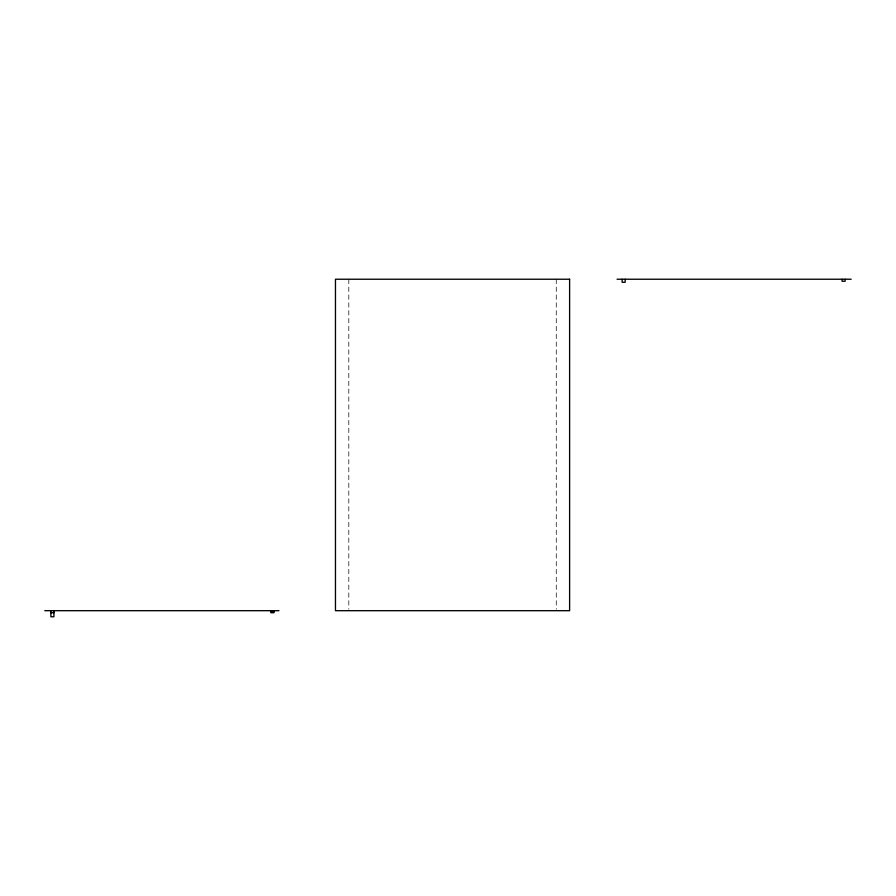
<?xml version="1.0" encoding="UTF-8"?>
<svg xmlns="http://www.w3.org/2000/svg" width="896" height="896" viewBox="0 0 896 896"><rect width="100%" height="100%" fill="white"/><g stroke="black" fill="none" stroke-linecap="round" stroke-linejoin="round"><path stroke-width="0.67" stroke-dasharray="4.48 3.36" d="M556.259 279.227L556.259 609.291M348.813 279.227L348.813 609.291"/><path stroke-width="1.34" d="M617.053 279.227L851.2 279.227M44.8 610.691L278.947 610.691M270.838 611.699L273.874 611.699L273.874 610.691M50.882 612.718L53.928 612.718M845.118 279.227L845.118 281.254L842.072 281.254L842.072 279.227M625.162 279.227L625.162 282.274L622.126 282.274L622.126 279.227M273.974 610.691L273.974 612.718L270.939 612.718L270.939 610.691M53.928 610.691L53.928 616.773L50.882 616.773L50.882 610.691M569.61 279.227L335.462 279.227L335.462 610.691L569.61 610.691L569.61 279.227"/></g></svg>
